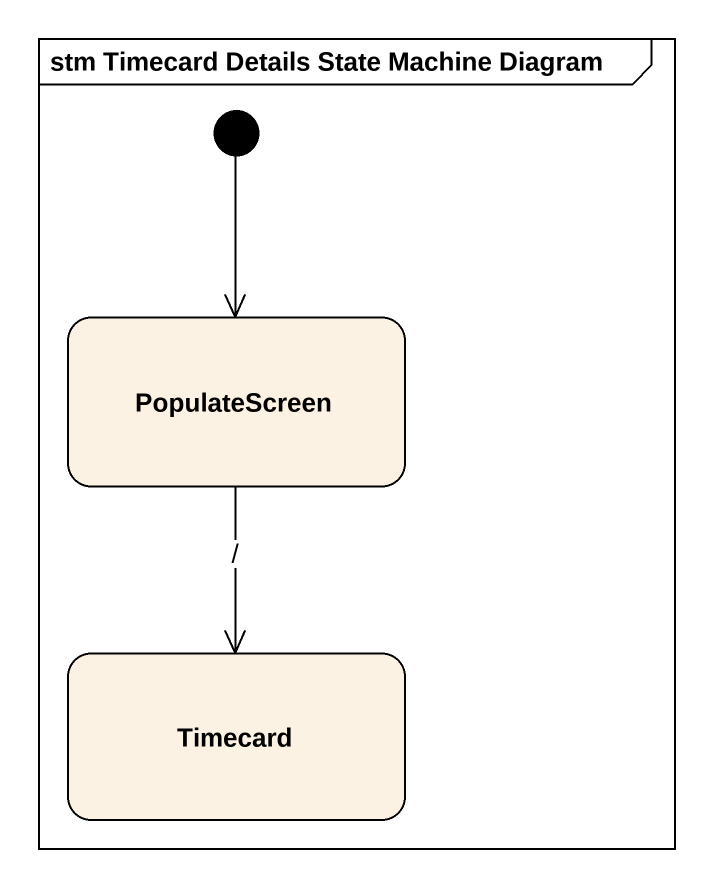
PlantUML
@startuml
mainframe stm Timecard Details State Machine Diagram
hide empty description
state PopulateScreen
state Timecard
[*] --> PopulateScreen
PopulateScreen --> Timecard : /
@enduml
